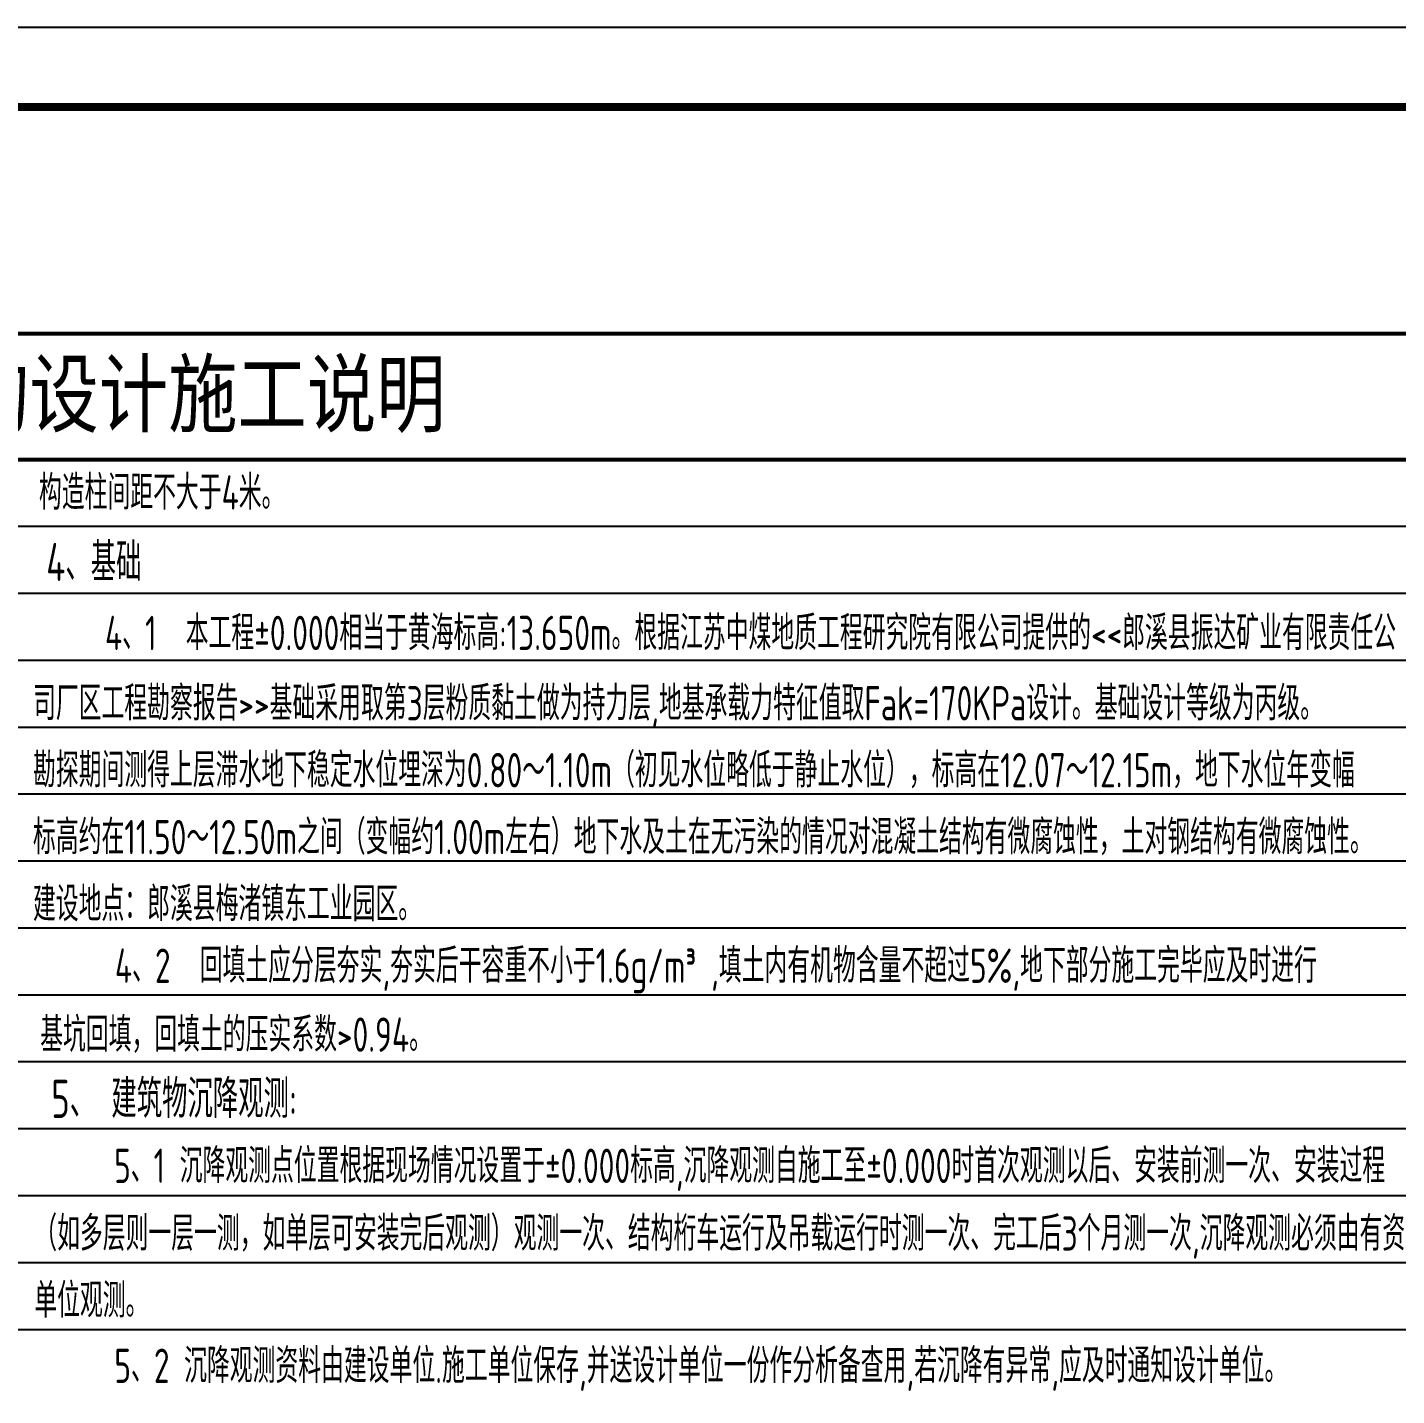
# Model space of a CAD drawing. Extents: x 69728788 to 150676229, y 15322671 to 43663798.
# Drawn here: x 75165815 to 75183045, y 20990493 to 21007703 of the extents above; entities that cross this region are included whole.
import ezdxf

# ---------------------------------------------------------------- set-up
doc = ezdxf.new("R2010")
doc.units = 0
doc.header["$LTSCALE"] = 1000
doc.header["$MEASUREMENT"] = 0
for name, color, linetype in [('PUB_TITLE', 4, 'CONTINUOUS'), ('S1', 2, 'CONTINUOUS'), ('TEXT', 7, 'CONTINUOUS'), ('底线', 250, 'CONTINUOUS')]:
    doc.layers.add(name, color=color, linetype=linetype)
doc.styles.add('-黑体', font='simhei.ttf')
doc.styles.add('HZS', font='atssdeng.shx', dxfattribs={"width": 0.7, "bigfont": 'atssdchn.shx'})

msp = doc.modelspace()

# ---------------------------------------------------------------- linework, layer by layer
at = {"layer": 'PUB_TITLE'}
msp.add_lwpolyline([(75107584.3, 20948302.8), (75191684.3, 20948302.8), (75191684.3, 21007702.8), (75107584.3, 21007702.8)], close=True, dxfattribs=at)
at = {"layer": 'PUB_TITLE', "const_width": 100}
msp.add_lwpolyline([(75110084.3, 20949302.8), (75190684.3, 20949302.8), (75190684.3, 21006702.8), (75110084.3, 21006702.8)], close=True, dxfattribs=at)
at = {"layer": 'PUB_TITLE', "const_width": 50}
for points in [[(75110084.3, 21003849.1), (75184675, 21003849.1)], [(75110084.3, 21002265.1), (75184675, 21002265.1)]]:
    msp.add_lwpolyline(points, dxfattribs=at)
at = {"layer": '底线'}
for p, q in [((75184675, 21002265.1), (75110084.3, 21002265.1)), ((75184675, 21001423.3), (75110084.3, 21001423.3)), ((75184675, 21000581.5), (75110084.3, 21000581.5)), ((75184675, 20999739.7), (75110084.3, 20999739.7)), ((75184675, 20998897.9), (75110084.3, 20998897.9)), ((75184675, 20998056.1), (75110084.3, 20998056.1)), ((75184675, 20997214.3), (75110084.3, 20997214.3)), ((75184675, 20996372.5), (75110084.3, 20996372.5)), ((75184675, 20995530.7), (75110084.3, 20995530.7)), ((75184675, 20994688.9), (75110084.3, 20994688.9)), ((75184675, 20993847.1), (75110084.3, 20993847.1)), ((75184675, 20993005.3), (75110084.3, 20993005.3)), ((75184675, 20992163.5), (75110084.3, 20992163.5)), ((75184675, 20991321.7), (75110084.3, 20991321.7))]:
    msp.add_line(p, q, dxfattribs=at)

# ---------------------------------------------------------------- texts
at = {"layer": 'S1', "style": 'HZS', "width": 0.7}
for s, p in [('构造柱间距不大于4米。', (75165960.4, 21001636.6)), ('5、1 沉降观测点位置根据现场情况设置于%%P0.000标高,沉降观测自施工至%%P0.000时首次观测以后、安装前测一次、安装过程', (75166906.3, 20993166.7)), ('（如多层则一层一测，如单层可安装完后观测）观测一次、结构桁车运行及吊载运行时测一次、完工后3个月测一次,沉降观测必须由有资质', (75165901.7, 20992315.6)), ('单位观测。', (75165901.7, 20991473.8)), ('5、2 沉降观测资料由建设单位.施工单位保存,并送设计单位一份作分析备查用,若沉降有异常,应及时通知设计单位。', (75166909.3, 20990652))]:
    msp.add_text(s, height=432, dxfattribs=at).set_placement(p)
at = {"layer": 'S1', "color": 1, "style": 'HZS', "width": 0.7}
for s, p in [('4、基础  ', (75166051.9, 21000737.4)), ('5、 建筑物沉降观测:', (75166115.2, 20993984.8))]:
    msp.add_text(s, height=480, dxfattribs=at).set_placement(p)
at = {"layer": 'S1', "color": 6, "style": 'HZS', "width": 0.7}
for s, p in [('4、1  本工程%%P0.000相当于黄海标高:13.650m。根据江苏中煤地质工程研究院有限公司提供的<<郎溪县振达矿业有限责任公', (75166791.6, 20999869.8)), ('司厂区工程勘察报告>>基础采用取第3层粉质黏土做为持力层,地基承载力特征值取Fak=170KPa设计。基础设计等级为丙级。', (75165885.7, 20998985.2)), ('勘探期间测得上层滞水地下稳定水位埋深为0.80～1.10m（初见水位略低于静止水位），标高在12.07～12.15m，地下水位年变幅', (75165885.7, 20998143.4)), ('标高约在11.50～12.50m之间（变幅约1.00m左右）地下水及土在无污染的情况对混凝土结构有微腐蚀性，土对钢结构有微腐蚀性。', (75165885.7, 20997301.6)), ('建设地点：郎溪县梅渚镇东工业园区。', (75165885.7, 20996459.8))]:
    msp.add_text(s, height=432, dxfattribs=at).set_placement(p)
at = {"layer": 'S1', "color": 3, "style": 'HZS', "width": 0.7}
for s, p in [('4、2  回填土应分层夯实,夯实后干容重不小于1.6g/m%%1403%%141 ,填土内有机物含量不超过5%,地下部分施工完毕应及时进行', (75166915.7, 20995684.2)), ('基坑回填，回填土的压实系数>0.94。', (75165976, 20994816.9))]:
    msp.add_text(s, height=432, dxfattribs=at).set_placement(p)
at = {"layer": 'TEXT', "color": 3, "style": '-黑体', "width": 0.8}
msp.add_text('混凝土结构设计施工说明', height=800, dxfattribs=at).set_placement((75161475.6, 21002695))

doc.saveas('drawing.dxf')
